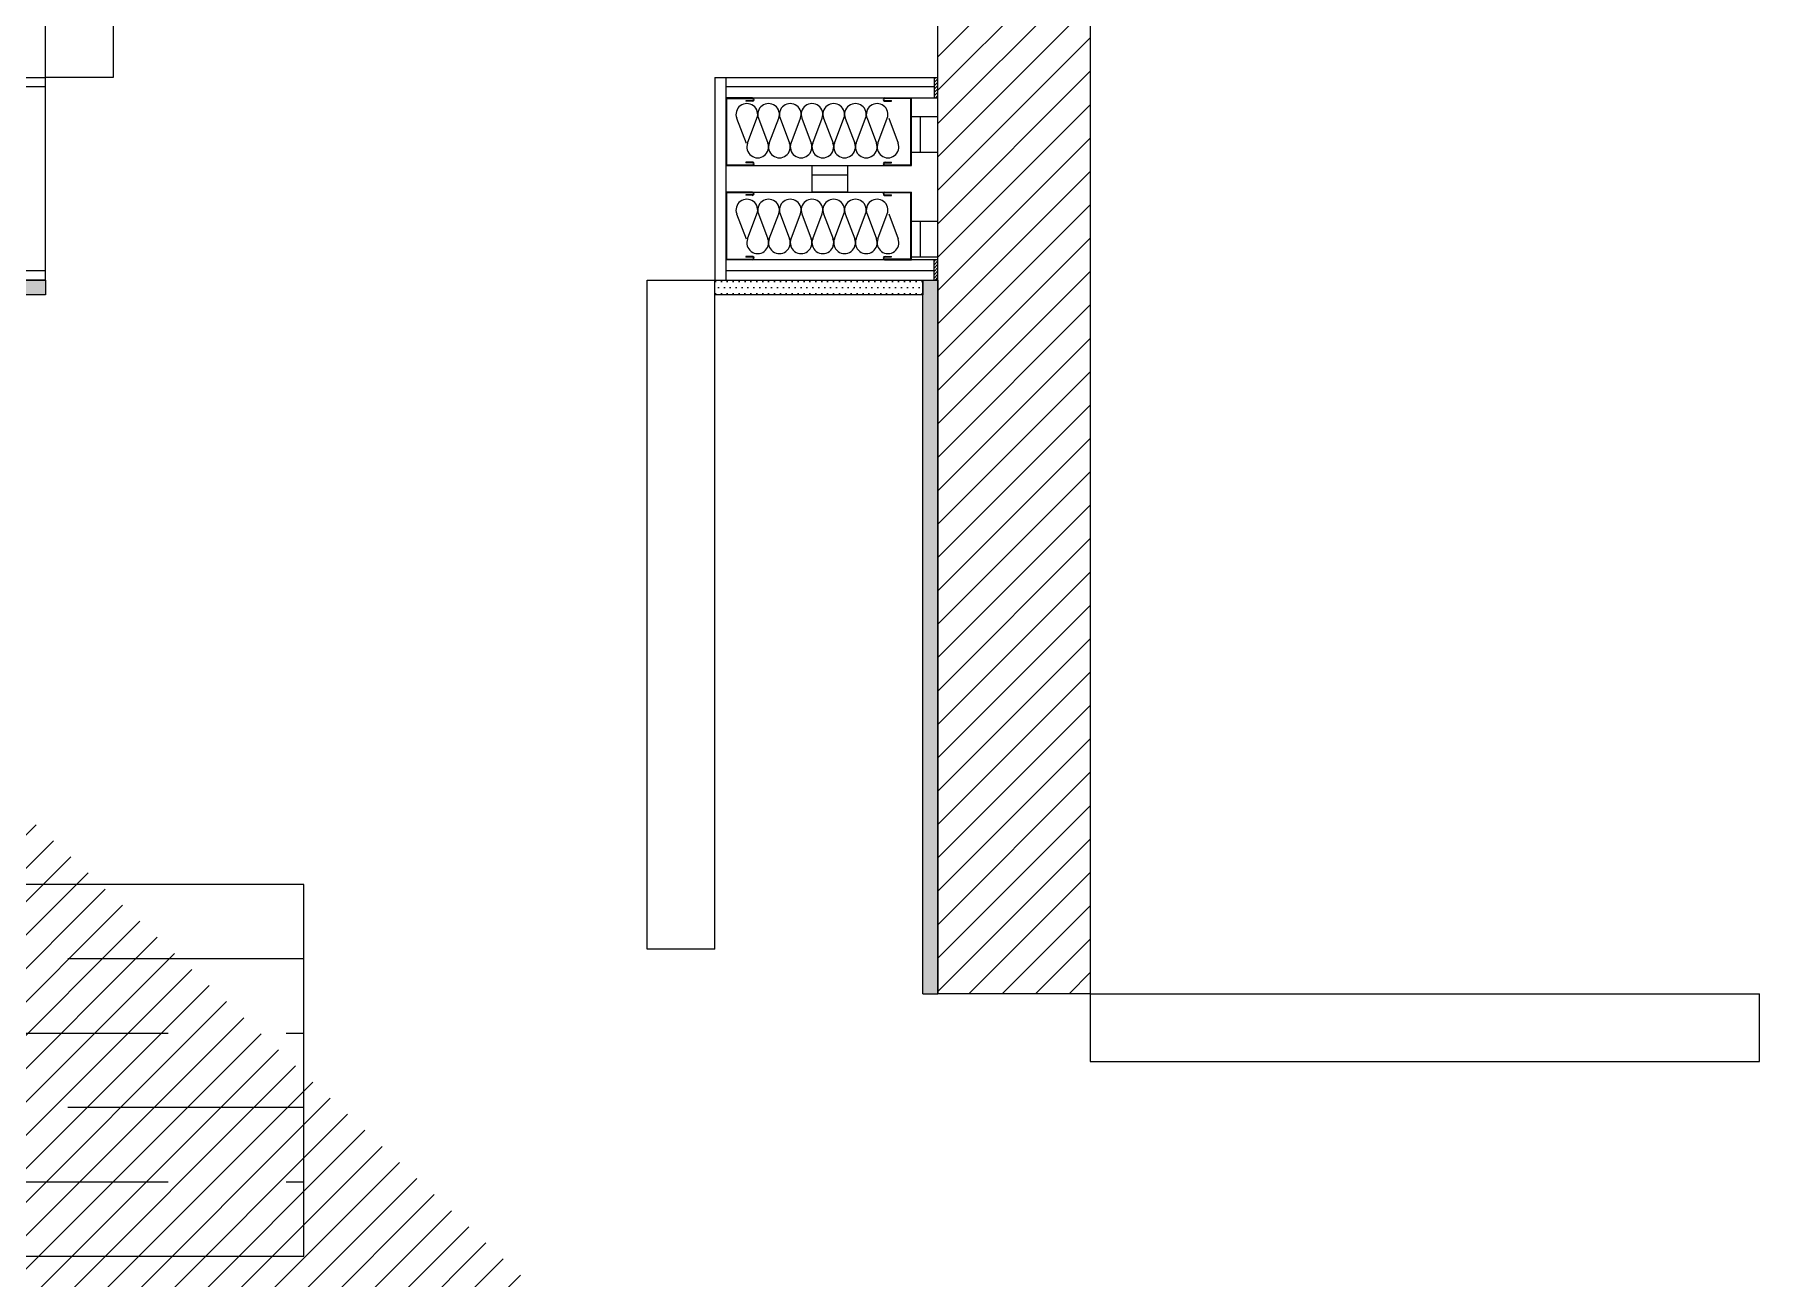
# Model space of a CAD drawing. Header units: millimetres. Extents: x 10 to 76.1, y 10 to 63.5.
# Drawn here: x 58.268 to 60.588, y 11.322 to 12.995 of the extents above; entities that cross this region are included whole.
import ezdxf

# ---------------------------------------------------------------- set-up
doc = ezdxf.new("R2010")
doc.units = ezdxf.units.MM
doc.linetypes.add('CONTINUA', pattern=[0])
doc.linetypes.add('LÍNEAS_OCULTAS', pattern=[9.525, 6.35, -3.175])
for name, color, linetype in [('CUATRO', 1, 'CONTINUA'), ('durlok', 3, 'Continuous'), ('lana de vidrio', 2, 'Continuous'), ('Luces2d', 9, 'Continuous'), ('PERFILES', 2, 'Continuous'), ('Puertas2d', 3, 'Continuous'), ('Relleno', 9, 'Continuous'), ('relleno2d', 9, 'Continuous')]:
    doc.layers.add(name, color=color, linetype=linetype)
doc.layers.add('paredes2d', color=7, linetype='Continuous', true_color=0xc2ced6)

# ---------------------------------------------------------------- blocks, each defined once
blk = doc.blocks.new('LP1-1')
at = {"layer": 'PERFILES'}
for p, q in [((-0.0964, 0.0391), (-0.0964, -0.0431)), ((0.1114, 0.0388), (0.1114, -0.0431)), ((0.0596, -0.0414), (0.0601, -0.0414)), ((0.0596, -0.0431), (0.0601, -0.0431))]:
    blk.add_line(p, q, dxfattribs=at)
at = {"layer": 'PERFILES', "color": 2}
for p, q in [((-0.0949, -0.0414), (-0.0949, 0.0386)), ((-0.0879, 0.0386), (-0.0879, 0.0185)), ((-0.0879, 0.0185), (-0.0865, 0.0185)), ((-0.0865, 0.0383), (-0.0865, 0.0185)), ((0.1015, 0.0396), (0.1015, 0.0184)), ((0.1015, 0.0184), (0.1032, 0.0184)), ((0.1032, 0.0392), (0.1032, 0.0184)), ((0.1096, -0.0414), (0.1096, 0.0392)), ((-0.0964, -0.0431), (-0.063, -0.0431)), ((-0.0949, -0.0414), (-0.063, -0.0414)), ((-0.063, -0.0414), (0.0596, -0.0414)), ((-0.063, -0.0431), (0.0596, -0.0431)), ((0.0601, -0.0414), (0.1096, -0.0414)), ((0.0601, -0.0431), (0.1114, -0.0431))]:
    blk.add_line(p, q, dxfattribs=at)
for centre, radius, start, end in [((-0.0914, 0.0387), 0.00497, 355.458, 174.5769), ((-0.0914, 0.0385), 0.00349, 0.9781, 180.2201), ((0.1065, 0.0392), 0.00497, 355.458, 174.5769), ((0.1064, 0.039), 0.00319, 3.6982, 175.1096)]:
    blk.add_arc(centre, radius, start, end, dxfattribs=at)

msp = doc.modelspace()

# ---------------------------------------------------------------- hatches: boundary and pattern name
h = msp.add_hatch()
h.set_pattern_fill('ANSI31', color=256, scale=0.001)
h.set_pattern_definition([(45, (35.611677, 25.6049995), (-0.00224506403, 0.00224506403), [])])
edge = h.paths.add_edge_path()
edge.add_line((59.4831, 12.9375), (59.4831, 12.91))
edge.add_line((59.4831, 12.9375), (59.4781, 12.9375))
edge.add_line((59.4781, 12.9375), (59.4781, 12.91))
edge.add_line((59.4831, 12.91), (59.4781, 12.91))
h = msp.add_hatch()
h.set_pattern_fill('ANSI31', color=256, scale=0.001)
h.set_pattern_definition([(45, (35.6117115, 25.3600302), (-0.00224506403, 0.00224506403), [])])
edge = h.paths.add_edge_path()
edge.add_line((59.4831, 12.6925), (59.4831, 12.665))
edge.add_line((59.4831, 12.6925), (59.4781, 12.6925))
edge.add_line((59.4781, 12.6925), (59.4781, 12.665))
edge.add_line((59.4831, 12.665), (59.4781, 12.665))
at = {"layer": 'Relleno'}
h = msp.add_hatch(dxfattribs=at)
h.set_pattern_fill('DOTS', color=256, scale=0.005)
h.set_pattern_definition([(360, (44.163086, 23.164241), (0.00396875, 0.0079375), [0, -0.0079375])])
h.paths.add_polyline_path([(54.9756, 12.645), (54.9756, 12.665), (54.3181, 12.665), (54.3181, 12.645)])
h.paths.add_polyline_path([(56.9756, 12.665), (56.9756, 12.645), (58.2831, 12.645), (58.2831, 12.665)])
h = msp.add_hatch(dxfattribs=at)
h.set_pattern_fill('DOTS', color=256, scale=0.005)
h.set_pattern_definition([(360, (49.028086, 23.164241), (0.00396875, 0.0079375), [0, -0.0079375])])
h.paths.add_polyline_path([(59.1831, 12.645), (59.1831, 12.665), (59.4631, 12.665), (59.4631, 12.645)])
h = msp.add_hatch(dxfattribs=at)
h.set_pattern_fill('DOTS', color=256, scale=0.005, angle=90)
h.set_pattern_definition([(90, (48.963845, 0.3443), (-0.0079375, 0.00396875), [0, -0.0079375])])
h.paths.add_polyline_path([(59.4631, 11.705), (59.4831, 11.705), (59.4831, 12.665), (59.4631, 12.665)])
h.paths.add_polyline_path([(59.4831, 10.805), (59.4631, 10.805), (59.4631, 10.4993), (59.4831, 10.4993)])
at = {"layer": 'relleno2d'}
h = msp.add_hatch(dxfattribs=at)
h.set_pattern_fill('ANSI31', color=256, scale=0.01)
h.paths.add_polyline_path([(59.6881, 11.705), (59.4831, 11.705), (59.4831, 17.785), (59.6881, 17.785)])
edge = h.paths.add_edge_path(flags=17)
edge.add_line((59.6881, 18.975), (59.4831, 18.975))
edge.add_line((59.4831, 18.975), (59.4831, 19.035))
edge.add_line((59.4831, 19.035), (58.9931, 19.035))
edge.add_line((58.9931, 19.035), (58.9931, 19.475))
edge.add_line((58.9931, 19.475), (50.9148, 19.475))
edge.add_arc((50.6231, 19.545), 0.3, 193.4934, 346.5066, ccw=False)
edge.add_line((50.3314, 19.475), (50.1581, 19.475))
edge.add_line((50.1581, 19.475), (50.0231, 19.475))
edge.add_line((50.0231, 19.475), (49.9531, 19.475))
edge.add_line((49.9531, 19.475), (49.9531, 19.68))
edge.add_line((49.9531, 19.68), (59.6881, 19.68))
edge.add_line((59.6881, 19.68), (59.6881, 18.975))
edge = h.paths.add_edge_path(flags=17)
edge.add_line((59.6881, 18.975), (59.4831, 18.975))
edge.add_line((59.4831, 18.975), (59.4831, 19.035))
edge.add_line((58.9931, 19.035), (59.4831, 19.035))
edge.add_line((58.9931, 19.475), (58.9931, 19.035))
edge.add_line((50.9148, 19.475), (58.9931, 19.475))
edge.add_arc((50.6231, 19.545), 0.3, 193.4934, 346.5066)
edge.add_line((50.3314, 19.475), (50.1581, 19.475))
edge.add_line((50.1581, 19.475), (50.0231, 19.475))
edge.add_line((49.9531, 19.475), (50.0231, 19.475))
edge.add_line((49.9531, 19.68), (49.9531, 19.475))
edge.add_line((59.6881, 19.68), (49.9531, 19.68))
edge.add_line((59.6881, 19.68), (59.6881, 18.975))
edge = h.paths.add_edge_path()
edge.add_line((49.9531, 10), (59.6881, 10))
edge.add_line((50.1581, 10.205), (50.9148, 10.205))
edge.add_line((59.4831, 10.205), (50.9148, 10.205))
edge.add_line((59.4831, 10.205), (59.4831, 10.805))
edge.add_line((59.6881, 10), (59.6881, 10.805))
edge.add_line((59.4831, 10.805), (59.6881, 10.805))
edge.add_line((50.1581, 19.475), (50.1881, 19.475))

# ---------------------------------------------------------------- linework, layer by layer
for p, q in [((58.3741, 12.9375), (58.2831, 12.9375)), ((59.4781, 12.9375), (59.4781, 12.91)), ((59.4781, 12.9375), (59.4831, 12.9375)), ((59.4781, 12.91), (59.4831, 12.91)), ((59.4781, 12.6925), (59.4831, 12.6925)), ((59.6881, 11.705), (59.6881, 11.705))]:
    msp.add_line(p, q)
at = {"color": 3}
for p, q in [((59.4828, 12.8845), (59.4477, 12.8845)), ((59.4597, 12.8365), (59.4597, 12.8845)), ((59.4828, 12.8845), (59.4828, 12.8365)), ((59.4597, 12.8365), (59.4477, 12.8365)), ((59.4828, 12.8365), (59.4597, 12.8365)), ((59.3141, 12.8065), (59.3141, 12.8184)), ((59.3141, 12.7833), (59.3141, 12.8065)), ((59.3141, 12.8065), (59.3621, 12.8065)), ((59.3621, 12.7833), (59.3621, 12.8184)), ((59.3621, 12.7833), (59.3141, 12.7833)), ((59.4828, 12.7437), (59.4477, 12.7437)), ((59.4596, 12.6957), (59.4596, 12.7437)), ((59.4828, 12.7437), (59.4828, 12.6957)), ((59.4596, 12.6957), (59.4477, 12.6957)), ((59.4828, 12.6957), (59.4596, 12.6957))]:
    msp.add_line(p, q, dxfattribs=at)
at = {"linetype": 'Continuous', "extrusion": (1, -1.83697e-16, 0)}
msp.add_line((59.4781, 12.665), (59.4781, 12.6925), dxfattribs=at)
at = {"color": 1}
for points in [[(56.9756, 12.665), (58.2831, 12.665), (58.2831, 12.645), (56.9756, 12.645)], [(59.4631, 11.705), (59.4631, 12.665), (59.4831, 12.665), (59.4831, 11.705)]]:
    msp.add_lwpolyline(points, dxfattribs=at)
msp.add_lwpolyline([(59.1831, 12.645), (59.1831, 12.665), (59.4631, 12.665), (59.4631, 12.645)], close=True, dxfattribs=at)
at = {"layer": 'CUATRO'}
msp.add_line((59.4631, 11.705), (59.4831, 11.705), dxfattribs=at)
at = {"layer": 'durlok', "linetype": 'Continuous'}
for p, q in [((57.9831, 12.9375), (58.2831, 12.9375)), ((58.2831, 12.925), (57.9881, 12.925)), ((58.2831, 12.665), (58.2831, 12.9375)), ((59.1831, 12.9375), (59.1831, 12.665)), ((59.1831, 12.9375), (59.4831, 12.9375)), ((59.1981, 12.9375), (59.1981, 12.665)), ((59.4781, 12.925), (59.1981, 12.925)), ((59.1981, 12.8191), (59.4477, 12.8191)), ((59.1981, 12.7833), (59.4477, 12.7833)), ((58.2831, 12.6775), (56.9756, 12.6775)), ((59.4781, 12.6775), (59.1981, 12.6775)), ((58.2831, 12.665), (56.9756, 12.665)), ((59.1831, 12.665), (59.4831, 12.665))]:
    msp.add_line(p, q, dxfattribs=at)
at = {"layer": 'durlok', "linetype": 'Continuous', "extrusion": (1, -1.83697e-16, 0)}
for p, q in [((59.1981, 12.91), (59.4781, 12.91)), ((59.1981, 12.6925), (59.4781, 12.6925))]:
    msp.add_line(p, q, dxfattribs=at)
at = {"layer": 'lana de vidrio', "color": 2}
for p, q in [((59.2126, 12.8827), (59.2253, 12.8493)), ((59.2272, 12.8493), (59.2399, 12.8827)), ((59.2418, 12.8827), (59.2545, 12.8493)), ((59.2564, 12.8493), (59.2691, 12.8827)), ((59.271, 12.8827), (59.2837, 12.8493)), ((59.2857, 12.8493), (59.2983, 12.8827)), ((59.3003, 12.8827), (59.313, 12.8493)), ((59.3149, 12.8493), (59.3276, 12.8827)), ((59.3295, 12.8827), (59.3422, 12.8493)), ((59.3441, 12.8493), (59.3568, 12.8827)), ((59.3587, 12.8827), (59.3714, 12.8493)), ((59.3733, 12.8493), (59.386, 12.8827)), ((59.3879, 12.8827), (59.4006, 12.8493)), ((59.4025, 12.8493), (59.4152, 12.8827)), ((59.4171, 12.8827), (59.4298, 12.8493)), ((59.2126, 12.754), (59.2253, 12.7205)), ((59.2272, 12.7205), (59.2399, 12.754)), ((59.2418, 12.754), (59.2545, 12.7205)), ((59.2564, 12.7205), (59.2691, 12.754)), ((59.271, 12.754), (59.2837, 12.7205)), ((59.2857, 12.7205), (59.2983, 12.754)), ((59.3003, 12.754), (59.313, 12.7205)), ((59.3149, 12.7205), (59.3276, 12.754)), ((59.3295, 12.754), (59.3422, 12.7205)), ((59.3441, 12.7205), (59.3568, 12.754)), ((59.3587, 12.754), (59.3714, 12.7205)), ((59.3733, 12.7205), (59.386, 12.754)), ((59.3879, 12.754), (59.4006, 12.7205)), ((59.4025, 12.7205), (59.4152, 12.754)), ((59.4171, 12.754), (59.4298, 12.7205))]:
    msp.add_line(p, q, dxfattribs=at)
for centre, start, end in [((59.2263, 12.8879), 339.2034, 200.7966), ((59.2555, 12.8879), 339.2034, 200.7966), ((59.2847, 12.8879), 339.2034, 200.7966), ((59.3139, 12.8879), 339.2034, 200.7966), ((59.3431, 12.8879), 339.2034, 200.7966), ((59.3723, 12.8879), 339.2034, 200.7966), ((59.4015, 12.8879), 339.2034, 200.7966), ((59.2409, 12.8441), 159.2034, 20.7966), ((59.2701, 12.8441), 159.2034, 20.7966), ((59.2993, 12.8441), 159.2034, 20.7966), ((59.3285, 12.8441), 159.2034, 20.7966), ((59.3577, 12.8441), 159.2034, 20.7966), ((59.3869, 12.8441), 159.2034, 20.7966), ((59.4161, 12.8441), 159.2034, 20.7966), ((59.2263, 12.7592), 339.2034, 200.7966), ((59.2555, 12.7592), 339.2034, 200.7966), ((59.2847, 12.7592), 339.2034, 200.7966), ((59.3139, 12.7592), 339.2034, 200.7966), ((59.3431, 12.7592), 339.2034, 200.7966), ((59.3723, 12.7592), 339.2034, 200.7966), ((59.4015, 12.7592), 339.2034, 200.7966), ((59.2409, 12.7153), 159.2034, 20.7966), ((59.2701, 12.7153), 159.2034, 20.7966), ((59.2993, 12.7153), 159.2034, 20.7966), ((59.3285, 12.7153), 159.2034, 20.7966), ((59.3577, 12.7153), 159.2034, 20.7966), ((59.3869, 12.7153), 159.2034, 20.7966), ((59.4161, 12.7153), 159.2034, 20.7966)]:
    msp.add_arc(centre, 0.0146, start, end, dxfattribs=at)
at = {"layer": 'Luces2d', "lineweight": 0, "ltscale": 0.05}
for p, q in [((58.6306, 11.852), (58.1306, 11.852)), ((58.6306, 11.352), (58.6306, 11.852)), ((58.1306, 11.352), (58.6306, 11.352))]:
    msp.add_line(p, q, dxfattribs=at)
at = {"layer": 'Luces2d', "linetype": 'LÍNEAS_OCULTAS', "lineweight": 0, "ltscale": 0.05}
for p, q in [((58.6306, 11.752), (58.1306, 11.752)), ((58.1306, 11.652), (58.6306, 11.652)), ((58.6306, 11.552), (58.1306, 11.552)), ((58.1306, 11.452), (58.6306, 11.452))]:
    msp.add_line(p, q, dxfattribs=at)
at = {"layer": 'paredes2d', "color": 6, "linetype": 'Continuous'}
for p, q in [((59.4831, 11.705), (59.4831, 17.785)), ((59.6881, 17.785), (59.6881, 11.705)), ((59.6881, 11.705), (59.4831, 11.705))]:
    msp.add_line(p, q, dxfattribs=at)
at = {"layer": 'Puertas2d'}
for p, q in [((58.2831, 12.9375), (58.2831, 13.8375)), ((59.0921, 11.765), (59.0921, 12.665)), ((59.0921, 12.665), (59.1831, 12.665)), ((59.1831, 11.765), (59.1831, 12.665)), ((59.1831, 11.765), (59.0921, 11.765)), ((59.6881, 11.705), (60.5881, 11.705)), ((59.6881, 11.705), (59.6881, 11.614)), ((60.5881, 11.614), (60.5881, 11.705)), ((59.6881, 11.614), (60.5881, 11.614))]:
    msp.add_line(p, q, dxfattribs=at)
at = {"layer": 'Puertas2d', "ltscale": 0.01}
msp.add_line((58.3741, 13.8375), (58.3741, 12.9375), dxfattribs=at)

# ---------------------------------------------------------------- block references
at = {"xscale": 0.4373098624145429, "yscale": 0.4373098624145429, "zscale": 0.4373098624145429}
for p, rotation in [((59.2169, 12.8679), 270), ((59.4289, 12.8613), 89.99999999999999), ((59.2169, 12.7412), 270), ((59.4289, 12.7346), 89.99999999999999)]:
    msp.add_blockref('LP1-1', p, dxfattribs=dict(at, rotation=rotation))

doc.saveas('drawing.dxf')
